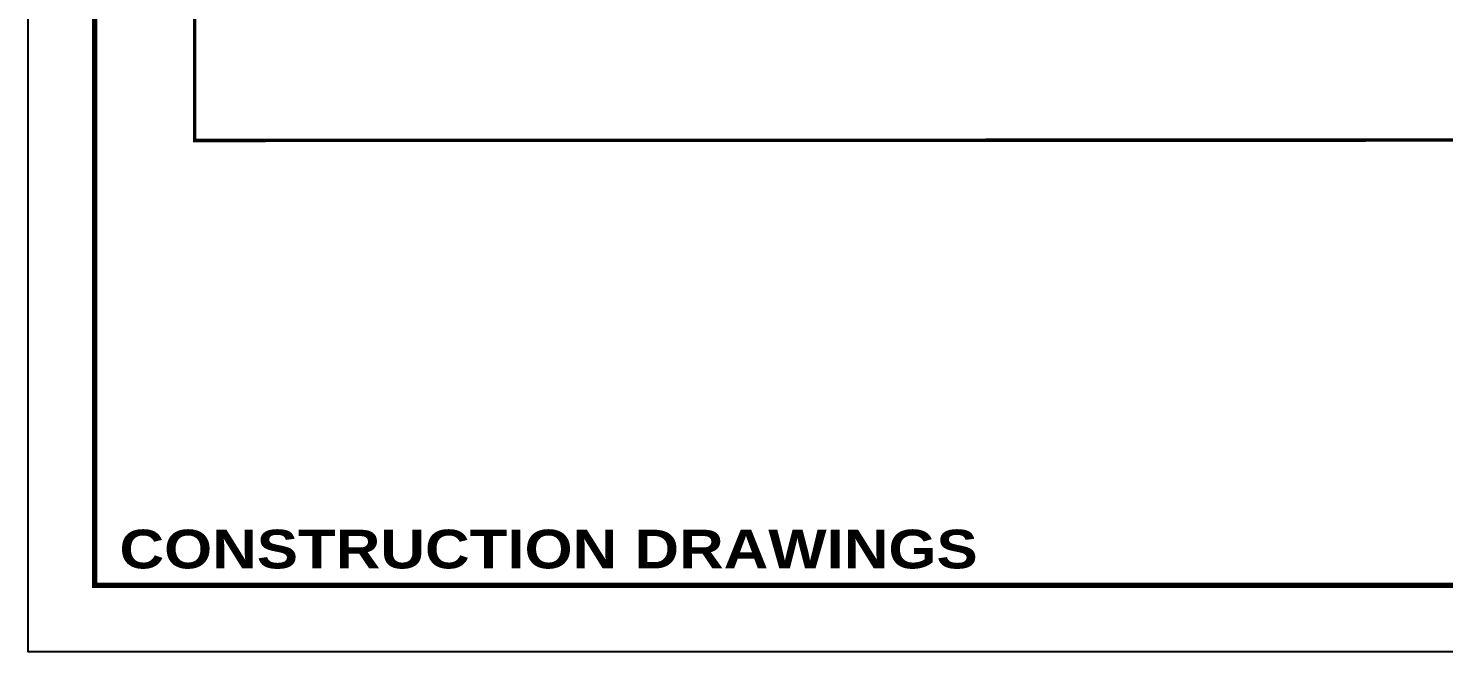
# Model space of a CAD drawing. Extents: x 10753 to 18704, y -5361 to 1140.
# Drawn here: x 12703 to 13113.4, y -631.7 to -451 of the extents above; entities that cross this region are included whole.
import ezdxf
from ezdxf.enums import TextEntityAlignment as Align

# ---------------------------------------------------------------- set-up
doc = ezdxf.new("R2010")
doc.units = 0
doc.header["$LTSCALE"] = 30
doc.header["$MEASUREMENT"] = 0
for name, color, linetype in [('SEAL', 1, 'CONTINUOUS'), ('WALL', 2, 'CONTINUOUS'), ('WL', 9, 'CONTINUOUS')]:
    doc.layers.add(name, color=color, linetype=linetype)
doc.styles.add('STYLE3', font='ariblk.ttf', dxfattribs={"height": 1})

msp = doc.modelspace()

# ---------------------------------------------------------------- linework, layer by layer
at = {"layer": 'SEAL', "color": 1}
msp.add_lwpolyline([(13963.95287271517, 214.8793529118877), (13963.95287271517, -631.7269359087977), (12702.95984902721, -631.7269359087977), (12702.95984902721, 214.8793529118877)], close=True, dxfattribs=at)
at = {"layer": 'WALL', "const_width": 1}
msp.add_lwpolyline([(13462.3400575778, -483.2706660282763), (12751.20028914331, -483.4861346816274), (12751.2002891433, 83.36822038605294)], dxfattribs=at)
at = {"layer": 'WL', "const_width": 1.603421001554327}
msp.add_lwpolyline([(13944.71182069652, 195.6383008932379), (13944.71182069652, -612.4858838901474), (12722.20090104586, -612.4858838901474), (12722.20090104586, 195.6383008932379)], close=True, dxfattribs=at)

# ---------------------------------------------------------------- texts
at = {"layer": 'WALL', "color": 1, "style": 'STYLE3'}
msp.add_text('CONSTRUCTION DRAWINGS', height=11.20870027879515, dxfattribs=at).set_placement((12853.84462952356, -607.5694920894704), align=Align.CENTER)

doc.saveas('drawing.dxf')
